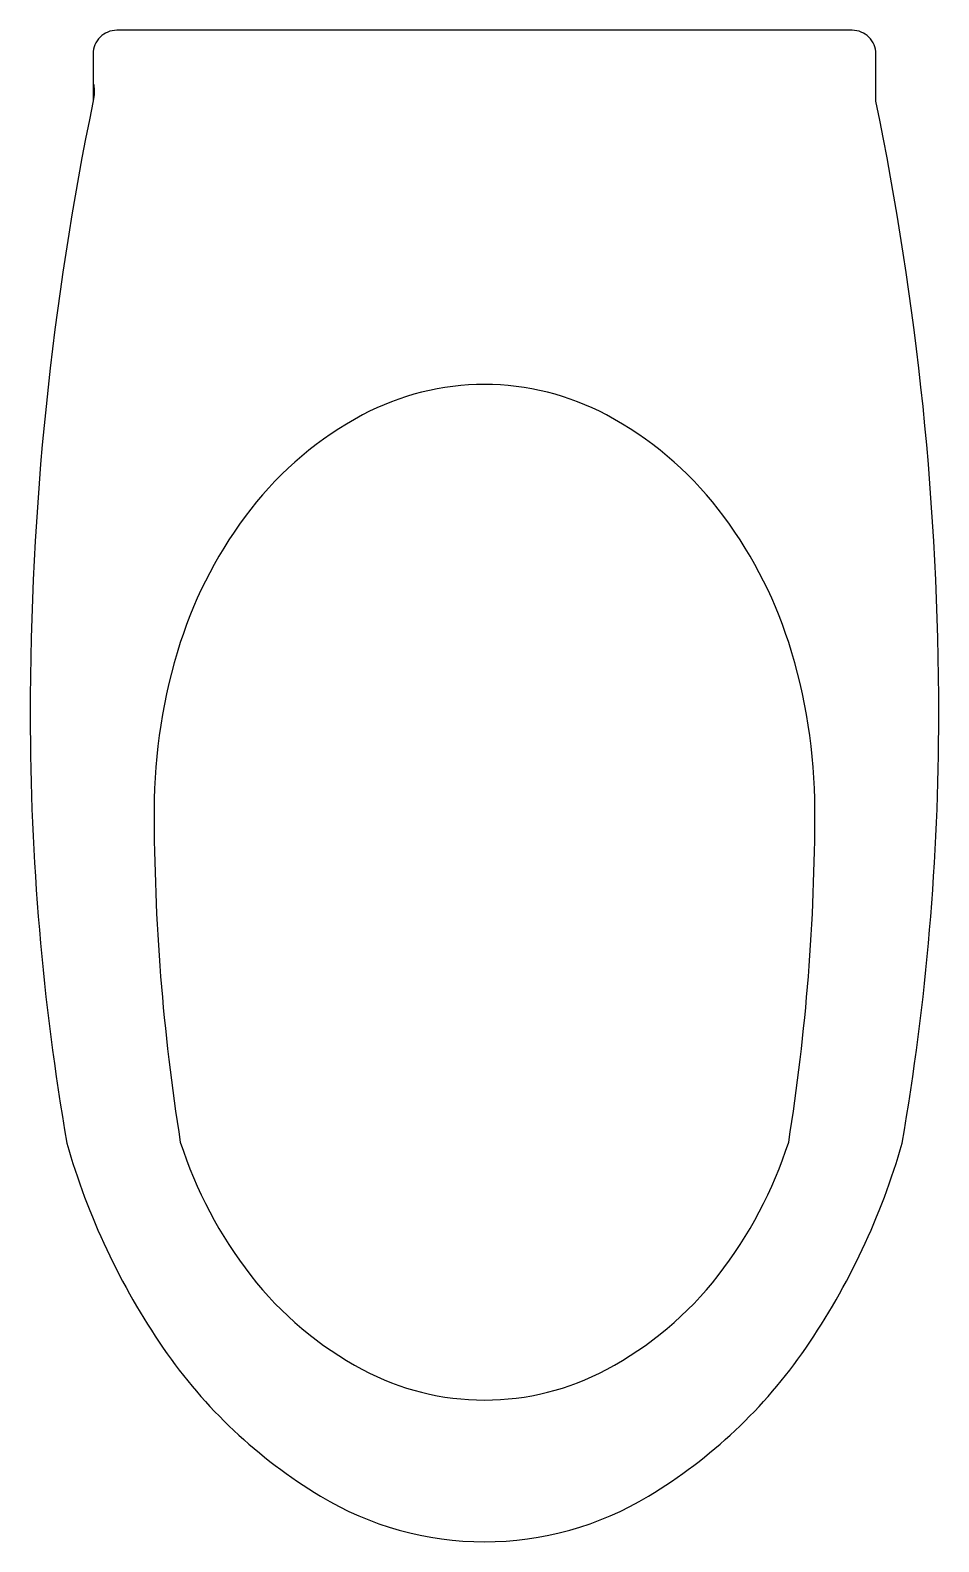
# Model space of a CAD drawing. Extents: x -0.193 to 0.193, y -0.64 to 0.
import ezdxf

# ---------------------------------------------------------------- set-up
doc = ezdxf.new("R2010")
doc.units = 0
doc.layers.add('SN', color=7, linetype='CONTINUOUS')

msp = doc.modelspace()

# ---------------------------------------------------------------- linework, layer by layer
at = {"layer": 'SN', "color": 0}
msp.add_lwpolyline([(-0.1656, -0.02293, -0.088162), (-0.1658, -0.02993, 0.051196), (-0.1925, -0.29, 0.042882), (-0.17698, -0.47116, 0.081394), (-0.13612, -0.55799, 0.10697), (-0.06956, -0.62066, 0.136399), (0, -0.64, 0.136399), (0.06956, -0.62066, 0.10697), (0.13612, -0.55799, 0.081394), (0.17698, -0.47116, 0.042882), (0.1925, -0.29, 0.051182), (0.16582, -0.03), (0.16582, -0.01, 0.414214), (0.15582, 0), (-0.15582, 0, 0.414214), (-0.16582, -0.01), (-0.16582, -0.03)], format="xyb", dxfattribs=at)
msp.add_lwpolyline([(-0.14, -0.33, 0.039602), (-0.12889, -0.47074, 0.087567), (-0.09899, -0.52728, 0.105488), (-0.05168, -0.5671, 0.122953), (0, -0.58, 0.122953), (0.05168, -0.5671, 0.105488), (0.09899, -0.52728, 0.087567), (0.12889, -0.47074, 0.039602), (0.14, -0.33, 0.078075), (0.12889, -0.25926, 0.087567), (0.09899, -0.20272, 0.105488), (0.05168, -0.1629, 0.122953), (0, -0.15, 0.122953), (-0.05168, -0.1629, 0.105488), (-0.09899, -0.20272, 0.087567), (-0.12889, -0.25926, 0.078075)], format="xyb", close=True, dxfattribs=at)

doc.saveas('drawing.dxf')
